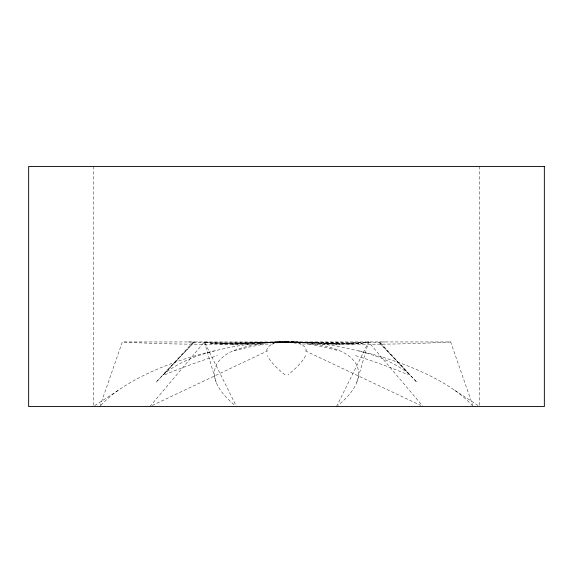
<?xml version="1.0" encoding="UTF-8"?>
<svg xmlns="http://www.w3.org/2000/svg" width="573" height="573" viewBox="0 0 573 573"><rect width="100%" height="100%" fill="white"/><g stroke="black" fill="none" stroke-linecap="round" stroke-linejoin="round"><path stroke-width="0.43" stroke-dasharray="2.87 2.15" d="M356.786 382.356L368.582 341.952A233.39 17.72 -7.6 0 1 302.265 343.958M99.86 406.572L122.336 341.952L450.665 341.952L473.14 406.572M266.452 350.826L267.885 347.002L275.377 341.952L232.695 344.215L281.436 341.952L220.182 343.958L288.362 341.952L210.706 343.198L297.659 341.952M336.509 406.572L368.582 341.952L423.132 406.572M149.868 406.572L204.418 341.952A233.39 17.72 7.6 0 0 270.735 343.958M193.294 341.952L156.021 382.356L194.333 341.952L163.226 374.785A137.327 58.718 0 0 1 198.401 355.625C255.078 337.268 317.922 337.268 374.599 355.625A137.327 58.718 0 0 1 409.774 374.785L416.979 382.356L378.667 341.952L409.774 374.785L379.706 341.952M94.753 405.612L118.353 390.277M152.225 405.462L267.72 350.826M271.76 344.215C285.153 340.011 299.45 342.718 313.202 343.198L286.5 341.952L259.798 343.198C286.55 341.701 314.699 340.469 340.004 350.826A137.327 50.854 -13.3 0 1 337.955 405.412M233.927 350.826L249.384 347.002L263.473 344.215M348.176 343.198L384.805 341.952M275.341 341.952L362.294 343.198L284.638 341.952L352.818 343.958L291.564 341.952L340.305 344.215L297.623 341.952L305.115 347.002L306.548 350.826M188.195 341.952L224.824 343.198M309.527 344.215L323.616 347.002L339.073 350.826M301.24 344.215C278.822 339.245 254.419 343.091 232.996 350.826A137.327 50.854 13.3 0 0 235.045 405.412M305.28 350.826L420.775 405.462M454.647 390.277L478.247 405.612M248.073 343.958A233.39 17.72 -7.6 0 1 204.418 341.952L236.491 406.572M204.418 341.952L216.214 382.356M479.723 166.428L479.723 405.677M93.277 166.428L93.277 405.677M232.309 343.958A233.39 35.44 0 0 1 122.336 341.952M100.948 405.319A137.327 50.854 -13.3 0 1 214.223 350.826M450.665 341.952A233.39 35.44 0 0 1 340.691 343.958M368.582 341.952A233.39 17.72 7.6 0 1 324.927 343.958M358.777 350.826A137.327 50.854 13.3 0 1 472.052 405.319M284.989 374.785A137.327 29.359 22.3 0 1 267.491 355.625M355.589 355.625A137.327 29.359 22.3 0 1 408.263 374.785M305.509 355.625A137.327 29.359 -22.3 0 1 288.011 374.785M164.738 374.785A137.327 29.359 -22.3 0 1 217.411 355.625"/><path stroke-width="0.86" d="M544.35 166.428L28.65 166.428L28.65 406.572L544.35 406.572L544.35 166.428"/></g></svg>
